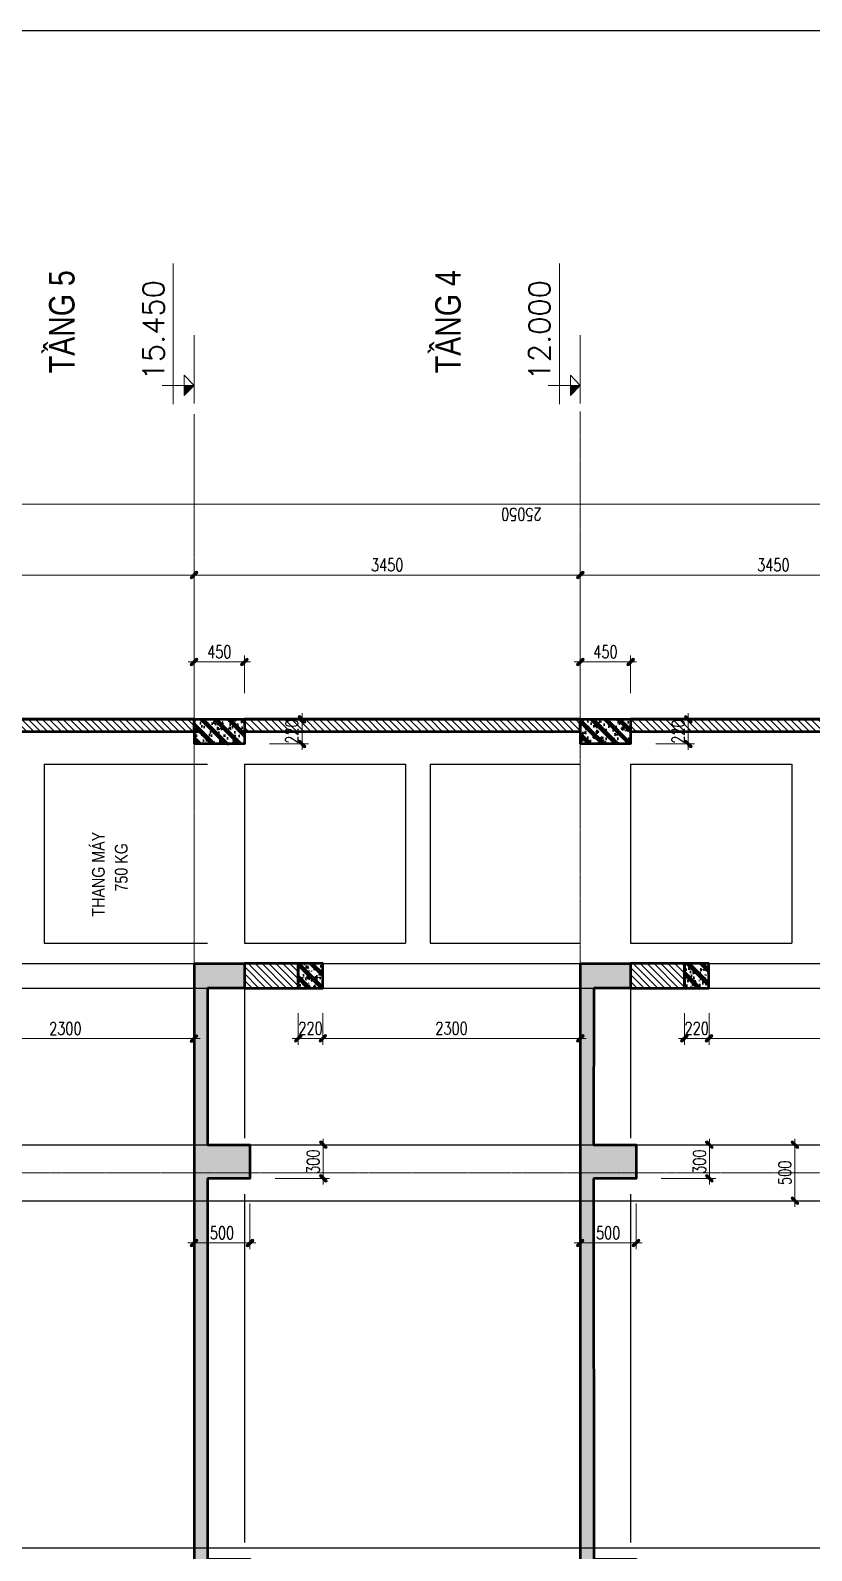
# Model space of a CAD drawing. Extents: x -165145 to 691808, y -202842 to 311040.
# Drawn here: x 56768 to 63747, y 44057 to 57630 of the extents above; entities that cross this region are included whole.
import ezdxf

# ---------------------------------------------------------------- set-up
doc = ezdxf.new("R2010")
doc.units = 0
doc.header["$LTSCALE"] = 10
doc.header["$MEASUREMENT"] = 0
for name, pattern in [('ACAD_ISO04W100', [30, 24, -3, 0, -3]), ('HIDDEN', [2.3807, 1.587, -0.7937]), ('TIM', [26.01, 10, -3, 0.01, -3, 10])]:
    doc.linetypes.add(name, pattern=pattern)
doc.layers.get('0').update_dxf_attribs({"linetype": 'CONTINUOUS'})
doc.layers.get('Defpoints').update_dxf_attribs({"color": 5, "linetype": 'CONTINUOUS'})
for name, color, linetype, lineweight in [('ARROWS', 1, 'CONTINUOUS', 0), ('DIM', 8, 'CONTINUOUS', 13), ('GE_KC_NETKHUAT', 9, 'HIDDEN', 20), ('netchia', 2, 'CONTINUOUS', 20), ('TEXT', 4, 'CONTINUOUS', 20), ('THAY', 147, 'CONTINUOUS', 25), ('TIM TRUC', 8, 'ACAD_ISO04W100', 5), ('TRUC', 251, 'TIM', 5), ('wall', 7, 'CONTINUOUS', 50)]:
    doc.layers.add(name, color=color, linetype=linetype, lineweight=lineweight)
doc.styles.add('ROMANS', font='romans', dxfattribs={"width": 0.75, "bigfont": 'vns'})
doc.styles.add('VNCC-Arial', font='arial.ttf', dxfattribs={"width": 0.8})
doc.dimstyles.new('fit0.75', dxfattribs={"dimscale": 0.5625, "dimtxt": 200, "dimasz": 75, "dimexe": 100, "dimexo": 400, "dimgap": 0.03, "dimtad": 0, "dimdec": 0, "dimdsep": 46, "dimtxsty": 'ROMANS', "dimblk": 'alex', "dimcen": 150, "dimclrd": 8, "dimclre": 8, "dimclrt": 7, "dimaunit": 1, "dimadec": 0, "dimazin": 0, "dimtfac": 0.072, "dimtdec": 0, "dimtix": 1, "dimtmove": 2, "dimatfit": 3, "dimldrblk": 'a-01', "dimfxl": 100, "dimtvp": 0.8, "dimtolj": 1, "dimarcsym": 0})
pattern_1 = [(50, (17468.87, 11417.71), (143.452, -12.5504), [15, -165]), (355, (17468.87, 11417.71), (-27.7503, 150.4384), [12, -132]), (100.4514, (17480.82, 11416.66), (115.702, 137.888), [12.748, -140.2284]), (46.1842, (17468.87, 11457.7), (213.448, -33.104), [22.5, -247.5]), (96.6356, (17486.66, 11454.95), (186.9325, 194.8236), [19.122, -210.343]), (351.184, (17468.87, 11457.7), (186.932, 194.824), [18, -198]), (21, (17488.87, 11447.71), (119.3814, -80.5238), [15, -165]), (326, (17488.87, 11447.71), (48.663, 145.03), [12, -132]), (71.4514, (17498.82, 11441), (168.0445, 64.506), [12.748, -140.2284]), (37.5, (17468.87, 11417.71), (2.43197, 66.57877), [0, -130.4, 0, -134, 0, -132.5]), (7.5, (17468.87, 11417.71), (52.6139, 78.8823), [0, -76.4, 0, -127.4, 0, -50.5]), (327.5, (17424.27, 11417.71), (106.7645, -4.51097), [0, -50, 0, -156, 0, -207]), (317.5, (17404.27, 11417.71), (116.6372, 20.021), [0, -65, 0, -103.6, 0, -147]), (45, (17468.87, 11417.71), (-60.1041, 60.1041), []), (45, (17468.87, 11442.21), (-60.1041, 60.1041), [])]

# ---------------------------------------------------------------- blocks, each defined once
blk = doc.blocks.new('alex')
at = {"layer": 'ARROWS'}
h = blk.add_hatch(color=1, dxfattribs=at)
edge = h.paths.add_edge_path()
edge.add_line((0.4, 0.74), (-0.74, -0.4))
edge.add_ellipse((-0.57, -0.57), major_axis=(0.17, 0.17), ratio=1, start_angle=90, end_angle=270)
edge.add_line((-0.4, -0.74), (0.74, 0.4))
edge.add_ellipse((0.57, 0.57), major_axis=(0.17, 0.17), ratio=1, start_angle=270, end_angle=450)
blk.add_lwpolyline([(0.4, 0.74), (-0.74, -0.4, 1), (-0.4, -0.74), (0.74, 0.4, 1)], format="xyb", close=True, dxfattribs=at)
at = {"layer": 'netchia', "color": 2}
for p, q in [((1.27, 0), (-1.27, 0)), ((0, -1.27), (0, 1.27))]:
    blk.add_line(p, q, dxfattribs=at)
blk = doc.blocks.new('*D2753')
at = {"layer": 'Defpoints', "color": 0, "ltscale": 3, "transparency": 16777216}
for p in [(72427, 52039), (72427, 51589), (72931, 51589)]:
    blk.add_point(p, dxfattribs=at)
at = {"layer": 'DIM', "color": 8, "lineweight": -2, "ltscale": 3, "transparency": 16777216}
for p, q in [((72652, 52039), (72988, 52039)), ((72931, 51997), (72931, 51632)), ((72652, 51589), (72988, 51589))]:
    blk.add_line(p, q, dxfattribs=at)
at = {"layer": 'DIM', "color": 8, "lineweight": -2, "ltscale": 3, "transparency": 16777216, "xscale": 42.1875, "yscale": 42.1875, "zscale": 42.1875}
for p, rotation in [((72931, 52039), 90.00043988019083), ((72931, 51589), 270.0004398801908)]:
    blk.add_blockref('alex', p, dxfattribs=dict(at, rotation=rotation))
at = {"layer": 'DIM', "color": 7, "ltscale": 3, "transparency": 16777216, "insert": (73021, 51814), "char_height": 112.5, "attachment_point": 5, "rotation": 270.0004, "style": 'ROMANS'}
blk.add_mtext('\\A1;450', dxfattribs=at)
blk = doc.blocks.new('a-01')
at = {"layer": 'ARROWS'}
blk.add_hatch(color=256, dxfattribs=at).paths.add_polyline_path([(-1.8, 0.49), (-1.8, -0.49), (0, 0)])
at = {"layer": 'netchia'}
blk.add_lwpolyline([(-1.8, 0.49), (-1.8, -0.49), (0, 0), (0, 0)], close=True, dxfattribs=at)
blk = doc.blocks.new('*D2756')
at = {"layer": 'Defpoints', "color": 0, "ltscale": 3, "transparency": 16777216}
for p in [(68267, 52040), (67743, 51540), (68319, 51540)]:
    blk.add_point(p, dxfattribs=at)
at = {"layer": 'DIM', "color": 8, "lineweight": -2, "ltscale": 3, "transparency": 16777216}
for p, q in [((68042, 52040), (67686, 52040)), ((67743, 51998), (67743, 51582)), ((68094, 51540), (67686, 51540))]:
    blk.add_line(p, q, dxfattribs=at)
at = {"layer": 'DIM', "color": 8, "lineweight": -2, "ltscale": 3, "transparency": 16777216, "xscale": 42.1875, "yscale": 42.1875, "zscale": 42.1875}
for p, rotation in [((67743, 52040), 90.00043988019083), ((67743, 51540), 270.0004398801908)]:
    blk.add_blockref('alex', p, dxfattribs=dict(at, rotation=rotation))
at = {"layer": 'DIM', "color": 7, "ltscale": 3, "transparency": 16777216, "insert": (67833, 51790), "char_height": 112.5, "attachment_point": 5, "rotation": 270.0004, "style": 'ROMANS'}
blk.add_mtext('\\A1;500', dxfattribs=at)
blk = doc.blocks.new('*D2757')
at = {"layer": 'Defpoints', "color": 0, "ltscale": 3, "transparency": 16777216}
for p in [(72427, 55489), (72427, 55039), (72931, 55039)]:
    blk.add_point(p, dxfattribs=at)
at = {"layer": 'DIM', "color": 8, "lineweight": -2, "ltscale": 3, "transparency": 16777216}
for p, q in [((72652, 55489), (72988, 55489)), ((72931, 55447), (72931, 55082)), ((72652, 55039), (72988, 55039))]:
    blk.add_line(p, q, dxfattribs=at)
at = {"layer": 'DIM', "color": 8, "lineweight": -2, "ltscale": 3, "transparency": 16777216, "xscale": 42.1875, "yscale": 42.1875, "zscale": 42.1875}
for p, rotation in [((72931, 55489), 90.00043988019083), ((72931, 55039), 270.0004398801908)]:
    blk.add_blockref('alex', p, dxfattribs=dict(at, rotation=rotation))
at = {"layer": 'DIM', "color": 7, "ltscale": 3, "transparency": 16777216, "insert": (73021, 55264), "char_height": 112.5, "attachment_point": 5, "rotation": 270.0004, "style": 'ROMANS'}
blk.add_mtext('\\A1;450', dxfattribs=at)
blk = doc.blocks.new('*D2760')
at = {"layer": 'Defpoints', "color": 0, "ltscale": 3, "transparency": 16777216}
for p in [(68267, 55490), (67743, 54990), (68319, 54990)]:
    blk.add_point(p, dxfattribs=at)
at = {"layer": 'DIM', "color": 8, "lineweight": -2, "ltscale": 3, "transparency": 16777216}
for p, q in [((68042, 55490), (67686, 55490)), ((67743, 55448), (67743, 55032)), ((68094, 54990), (67686, 54990))]:
    blk.add_line(p, q, dxfattribs=at)
at = {"layer": 'DIM', "color": 8, "lineweight": -2, "ltscale": 3, "transparency": 16777216, "xscale": 42.1875, "yscale": 42.1875, "zscale": 42.1875}
for p, rotation in [((67743, 55490), 90.00043988019083), ((67743, 54990), 270.0004398801908)]:
    blk.add_blockref('alex', p, dxfattribs=dict(at, rotation=rotation))
at = {"layer": 'DIM', "color": 7, "ltscale": 3, "transparency": 16777216, "insert": (67833, 55240), "char_height": 112.5, "attachment_point": 5, "rotation": 270.0004, "style": 'ROMANS'}
blk.add_mtext('\\A1;500', dxfattribs=at)
blk = doc.blocks.new('*D2775')
at = {"layer": 'Defpoints', "color": 0, "ltscale": 3, "transparency": 16777216}
for p in [(70019, 50889), (69569, 48589), (70019, 48589)]:
    blk.add_point(p, dxfattribs=at)
at = {"layer": 'DIM', "color": 8, "lineweight": -2, "ltscale": 3, "transparency": 16777216}
for p, q in [((69794, 50889), (69512, 50889)), ((69569, 50847), (69569, 48632)), ((69794, 48589), (69512, 48589))]:
    blk.add_line(p, q, dxfattribs=at)
at = {"layer": 'DIM', "color": 8, "lineweight": -2, "ltscale": 3, "transparency": 16777216, "xscale": 42.1875, "yscale": 42.1875, "zscale": 42.1875}
for p, rotation in [((69569, 50889), 90.00043988019083), ((69569, 48589), 270.0004398801908)]:
    blk.add_blockref('alex', p, dxfattribs=dict(at, rotation=rotation))
at = {"layer": 'DIM', "color": 7, "ltscale": 3, "transparency": 16777216, "insert": (69659, 49739), "char_height": 112.5, "attachment_point": 5, "rotation": 270.0004, "style": 'ROMANS'}
blk.add_mtext('\\A1;2300', dxfattribs=at)
blk = doc.blocks.new('*D2776')
at = {"layer": 'Defpoints', "color": 0, "ltscale": 3, "transparency": 16777216}
for p in [(70019, 51109), (69569, 50889), (70019, 50889)]:
    blk.add_point(p, dxfattribs=at)
at = {"layer": 'DIM', "color": 8, "lineweight": -2, "ltscale": 3, "transparency": 16777216}
for p, q in [((69794, 51109), (69512, 51109)), ((69569, 51067), (69569, 50932)), ((69794, 50889), (69512, 50889))]:
    blk.add_line(p, q, dxfattribs=at)
at = {"layer": 'DIM', "color": 8, "lineweight": -2, "ltscale": 3, "transparency": 16777216, "xscale": 42.1875, "yscale": 42.1875, "zscale": 42.1875}
for p, rotation in [((69569, 51109), 90.00043988019083), ((69569, 50889), 270.0004398801908)]:
    blk.add_blockref('alex', p, dxfattribs=dict(at, rotation=rotation))
at = {"layer": 'DIM', "color": 7, "ltscale": 3, "transparency": 16777216, "insert": (69659, 50999), "char_height": 112.5, "attachment_point": 5, "rotation": 270.0004, "style": 'ROMANS'}
blk.add_mtext('\\A1;220', dxfattribs=at)
blk = doc.blocks.new('*D2777')
at = {"layer": 'Defpoints', "color": 0, "ltscale": 3, "transparency": 16777216}
for p in [(70019, 54339), (69569, 52039), (70019, 52039)]:
    blk.add_point(p, dxfattribs=at)
at = {"layer": 'DIM', "color": 8, "lineweight": -2, "ltscale": 3, "transparency": 16777216}
for p, q in [((69794, 54339), (69512, 54339)), ((69569, 54297), (69569, 52082)), ((69794, 52039), (69512, 52039))]:
    blk.add_line(p, q, dxfattribs=at)
at = {"layer": 'DIM', "color": 8, "lineweight": -2, "ltscale": 3, "transparency": 16777216, "xscale": 42.1875, "yscale": 42.1875, "zscale": 42.1875}
for p, rotation in [((69569, 54339), 90.00043988019083), ((69569, 52039), 270.0004398801908)]:
    blk.add_blockref('alex', p, dxfattribs=dict(at, rotation=rotation))
at = {"layer": 'DIM', "color": 7, "ltscale": 3, "transparency": 16777216, "insert": (69659, 53189), "char_height": 112.5, "attachment_point": 5, "rotation": 270.0004, "style": 'ROMANS'}
blk.add_mtext('\\A1;2300', dxfattribs=at)
blk = doc.blocks.new('*D2778')
at = {"layer": 'Defpoints', "color": 0, "ltscale": 3, "transparency": 16777216}
for p in [(70019, 54559), (69569, 54339), (70019, 54339)]:
    blk.add_point(p, dxfattribs=at)
at = {"layer": 'DIM', "color": 8, "lineweight": -2, "ltscale": 3, "transparency": 16777216}
for p, q in [((69794, 54559), (69512, 54559)), ((69569, 54517), (69569, 54382)), ((69794, 54339), (69512, 54339))]:
    blk.add_line(p, q, dxfattribs=at)
at = {"layer": 'DIM', "color": 8, "lineweight": -2, "ltscale": 3, "transparency": 16777216, "xscale": 42.1875, "yscale": 42.1875, "zscale": 42.1875}
for p, rotation in [((69569, 54559), 90.00043988019083), ((69569, 54339), 270.0004398801908)]:
    blk.add_blockref('alex', p, dxfattribs=dict(at, rotation=rotation))
at = {"layer": 'DIM', "color": 7, "ltscale": 3, "transparency": 16777216, "insert": (69659, 54449), "char_height": 112.5, "attachment_point": 5, "rotation": 270.0004, "style": 'ROMANS'}
blk.add_mtext('\\A1;220', dxfattribs=at)
blk = doc.blocks.new('*D2779')
at = {"layer": 'Defpoints', "color": 0, "ltscale": 3, "transparency": 16777216}
for p in [(70019, 57789), (69568, 55489), (70019, 55489)]:
    blk.add_point(p, dxfattribs=at)
at = {"layer": 'DIM', "color": 8, "lineweight": -2, "ltscale": 3, "transparency": 16777216}
for p, q in [((69794, 57789), (69512, 57789)), ((69568, 57747), (69568, 55532)), ((69794, 55489), (69512, 55489))]:
    blk.add_line(p, q, dxfattribs=at)
at = {"layer": 'DIM', "color": 8, "lineweight": -2, "ltscale": 3, "transparency": 16777216, "xscale": 42.1875, "yscale": 42.1875, "zscale": 42.1875}
for p, rotation in [((69568, 57789), 90.00043988019083), ((69568, 55489), 270.0004398801908)]:
    blk.add_blockref('alex', p, dxfattribs=dict(at, rotation=rotation))
at = {"layer": 'DIM', "color": 7, "ltscale": 3, "transparency": 16777216, "insert": (69658, 56639), "char_height": 112.5, "attachment_point": 5, "rotation": 270.0004, "style": 'ROMANS'}
blk.add_mtext('\\A1;2300', dxfattribs=at)
blk = doc.blocks.new('*D2792')
at = {"layer": 'Defpoints', "color": 0, "ltscale": 3, "transparency": 16777216}
for p in [(72427, 52039), (73707, 52039), (72427, 48589)]:
    blk.add_point(p, dxfattribs=at)
at = {"layer": 'DIM', "color": 8, "lineweight": -2, "ltscale": 3, "transparency": 16777216}
for p, q in [((72652, 52039), (73763, 52039)), ((73707, 48632), (73707, 51997)), ((72652, 48589), (73763, 48589))]:
    blk.add_line(p, q, dxfattribs=at)
at = {"layer": 'DIM', "color": 8, "lineweight": -2, "ltscale": 3, "transparency": 16777216, "xscale": 42.1875, "yscale": 42.1875, "zscale": 42.1875}
for p, rotation in [((73707, 52039), 90.00043988019083), ((73707, 48589), 270.0004398801908)]:
    blk.add_blockref('alex', p, dxfattribs=dict(at, rotation=rotation))
at = {"layer": 'DIM', "color": 7, "ltscale": 3, "transparency": 16777216, "insert": (73797, 50314), "char_height": 112.5, "attachment_point": 5, "rotation": 270.0004, "style": 'ROMANS'}
blk.add_mtext('\\A1;3450', dxfattribs=at)
blk = doc.blocks.new('*D2793')
at = {"layer": 'Defpoints', "color": 0, "ltscale": 3, "transparency": 16777216}
for p in [(72427, 55489), (73706, 55489), (72427, 52039)]:
    blk.add_point(p, dxfattribs=at)
at = {"layer": 'DIM', "color": 8, "lineweight": -2, "ltscale": 3, "transparency": 16777216}
for p, q in [((72652, 55489), (73763, 55489)), ((73707, 52082), (73706, 55447)), ((72652, 52039), (73763, 52039))]:
    blk.add_line(p, q, dxfattribs=at)
at = {"layer": 'DIM', "color": 8, "lineweight": -2, "ltscale": 3, "transparency": 16777216, "xscale": 42.1875, "yscale": 42.1875, "zscale": 42.1875}
for p, rotation in [((73706, 55489), 90.00043988019083), ((73707, 52039), 270.0004398801908)]:
    blk.add_blockref('alex', p, dxfattribs=dict(at, rotation=rotation))
at = {"layer": 'DIM', "color": 7, "ltscale": 3, "transparency": 16777216, "insert": (73797, 53764), "char_height": 112.5, "attachment_point": 5, "rotation": 270.0004, "style": 'ROMANS'}
blk.add_mtext('\\A1;3450', dxfattribs=at)
blk = doc.blocks.new('*D2794')
at = {"layer": 'Defpoints', "color": 0, "ltscale": 3, "transparency": 16777216}
for p in [(72427, 58939), (73706, 58939), (72427, 55489)]:
    blk.add_point(p, dxfattribs=at)
at = {"layer": 'DIM', "color": 8, "lineweight": -2, "ltscale": 3, "transparency": 16777216}
for p, q in [((72652, 58939), (73763, 58939)), ((73706, 55532), (73706, 58897)), ((72652, 55489), (73763, 55489))]:
    blk.add_line(p, q, dxfattribs=at)
at = {"layer": 'DIM', "color": 8, "lineweight": -2, "ltscale": 3, "transparency": 16777216, "xscale": 42.1875, "yscale": 42.1875, "zscale": 42.1875}
for p, rotation in [((73706, 58939), 90.00043988019083), ((73706, 55489), 270.0004398801908)]:
    blk.add_blockref('alex', p, dxfattribs=dict(at, rotation=rotation))
at = {"layer": 'DIM', "color": 7, "ltscale": 3, "transparency": 16777216, "insert": (73796, 57214), "char_height": 112.5, "attachment_point": 5, "rotation": 270.0004, "style": 'ROMANS'}
blk.add_mtext('\\A1;3450', dxfattribs=at)
blk = doc.blocks.new('cot0.000')
at = {"linetype": 'ByBlock', "ltscale": 0.5}
blk.add_hatch(color=7, dxfattribs=at).paths.add_polyline_path([(0, 65), (-67, 65), (0, 0)])
at = {"color": 7, "linetype": 'ByBlock', "ltscale": 0.5}
for p, q in [((0, 212), (0, 0)), ((-124, 138), (807, 138)), ((-121, 0), (332, 0)), ((0, 0), (-67, 65)), ((-67, 65), (67, 65)), ((0, 0), (67, 65))]:
    blk.add_line(p, q, dxfattribs=at)
at = {"color": 7, "linetype": 'ByBlock', "ltscale": 0.5, "style": 'ROMANS'}
blk.add_attdef('%%P0.000', (33, 199), '', height=141, dxfattribs=at)
blk = doc.blocks.new('*D2804')
at = {"layer": 'Defpoints', "color": 0, "transparency": 16777216}
for p in [(72419, 65089), (72549, 40040), (74339, 40040)]:
    blk.add_point(p, dxfattribs=at)
at = {"layer": 'DIM', "color": 8, "lineweight": -2, "transparency": 16777216}
for p, q in [((72644, 65089), (74396, 65089)), ((74339, 65047), (74339, 40082)), ((72774, 40040), (74396, 40040))]:
    blk.add_line(p, q, dxfattribs=at)
at = {"layer": 'DIM', "color": 8, "lineweight": -2, "transparency": 16777216, "xscale": 42.1875, "yscale": 42.1875, "zscale": 42.1875}
for p, rotation in [((74339, 65089), 90), ((74339, 40040), 270)]:
    blk.add_blockref('alex', p, dxfattribs=dict(at, rotation=rotation))
at = {"layer": 'DIM', "color": 7, "transparency": 16777216, "insert": (74249, 52565), "char_height": 112.5, "attachment_point": 5, "rotation": 90, "style": 'ROMANS'}
blk.add_mtext('\\A1;25050', dxfattribs=at)
blk = doc.blocks.new('*D2824')
at = {"layer": 'Defpoints', "color": 0, "transparency": 16777216}
for p in [(68319, 51540), (68619, 51540), (68319, 50885)]:
    blk.add_point(p, dxfattribs=at)
at = {"layer": 'DIM', "color": 8, "lineweight": -2, "transparency": 16777216}
for p, q in [((68319, 51315), (68319, 50829)), ((68619, 51315), (68619, 50829)), ((68577, 50885), (68361, 50885))]:
    blk.add_line(p, q, dxfattribs=at)
at = {"layer": 'DIM', "color": 8, "lineweight": -2, "transparency": 16777216, "xscale": 42.1875, "yscale": 42.1875, "zscale": 42.1875, "rotation": 180}
blk.add_blockref('alex', (68319, 50885), dxfattribs=at)
at = {"layer": 'DIM', "color": 8, "lineweight": -2, "transparency": 16777216, "xscale": 42.1875, "yscale": 42.1875, "zscale": 42.1875}
blk.add_blockref('alex', (68619, 50885), dxfattribs=at)
at = {"layer": 'DIM', "color": 7, "transparency": 16777216, "insert": (68469, 50975), "char_height": 112.5, "attachment_point": 5, "style": 'ROMANS'}
blk.add_mtext('\\A1;300', dxfattribs=at)
blk = doc.blocks.new('*D2825')
at = {"layer": 'Defpoints', "color": 0, "transparency": 16777216}
for p in [(68319, 54990), (68619, 54990), (68319, 54335)]:
    blk.add_point(p, dxfattribs=at)
at = {"layer": 'DIM', "color": 8, "lineweight": -2, "transparency": 16777216}
for p, q in [((68319, 54765), (68319, 54279)), ((68619, 54765), (68619, 54279)), ((68577, 54335), (68361, 54335))]:
    blk.add_line(p, q, dxfattribs=at)
at = {"layer": 'DIM', "color": 8, "lineweight": -2, "transparency": 16777216, "xscale": 42.1875, "yscale": 42.1875, "zscale": 42.1875, "rotation": 180}
blk.add_blockref('alex', (68319, 54335), dxfattribs=at)
at = {"layer": 'DIM', "color": 8, "lineweight": -2, "transparency": 16777216, "xscale": 42.1875, "yscale": 42.1875, "zscale": 42.1875}
blk.add_blockref('alex', (68619, 54335), dxfattribs=at)
at = {"layer": 'DIM', "color": 7, "transparency": 16777216, "insert": (68469, 54425), "char_height": 112.5, "attachment_point": 5, "style": 'ROMANS'}
blk.add_mtext('\\A1;300', dxfattribs=at)
blk = doc.blocks.new('*D2827')
at = {"layer": 'Defpoints', "color": 0, "transparency": 16777216}
for p in [(72199, 51589), (72419, 51589), (72199, 51075)]:
    blk.add_point(p, dxfattribs=at)
at = {"layer": 'DIM', "color": 8, "lineweight": -2, "transparency": 16777216}
for p, q in [((72199, 51364), (72199, 51018)), ((72419, 51364), (72419, 51018)), ((72377, 51075), (72241, 51075))]:
    blk.add_line(p, q, dxfattribs=at)
at = {"layer": 'DIM', "color": 8, "lineweight": -2, "transparency": 16777216, "xscale": 42.1875, "yscale": 42.1875, "zscale": 42.1875, "rotation": 180}
blk.add_blockref('alex', (72199, 51075), dxfattribs=at)
at = {"layer": 'DIM', "color": 8, "lineweight": -2, "transparency": 16777216, "xscale": 42.1875, "yscale": 42.1875, "zscale": 42.1875}
blk.add_blockref('alex', (72419, 51075), dxfattribs=at)
at = {"layer": 'DIM', "color": 7, "transparency": 16777216, "insert": (72309, 51165), "char_height": 112.5, "attachment_point": 5, "style": 'ROMANS'}
blk.add_mtext('\\A1;220', dxfattribs=at)
blk = doc.blocks.new('*D2828')
at = {"layer": 'Defpoints', "color": 0, "transparency": 16777216}
for p in [(72199, 55039), (72419, 55039), (72199, 54525)]:
    blk.add_point(p, dxfattribs=at)
at = {"layer": 'DIM', "color": 8, "lineweight": -2, "transparency": 16777216}
for p, q in [((72199, 54814), (72199, 54468)), ((72419, 54814), (72419, 54468)), ((72377, 54525), (72241, 54525))]:
    blk.add_line(p, q, dxfattribs=at)
at = {"layer": 'DIM', "color": 8, "lineweight": -2, "transparency": 16777216, "xscale": 42.1875, "yscale": 42.1875, "zscale": 42.1875, "rotation": 180}
blk.add_blockref('alex', (72199, 54525), dxfattribs=at)
at = {"layer": 'DIM', "color": 8, "lineweight": -2, "transparency": 16777216, "xscale": 42.1875, "yscale": 42.1875, "zscale": 42.1875}
blk.add_blockref('alex', (72419, 54525), dxfattribs=at)
at = {"layer": 'DIM', "color": 7, "transparency": 16777216, "insert": (72309, 54615), "char_height": 112.5, "attachment_point": 5, "style": 'ROMANS'}
blk.add_mtext('\\A1;220', dxfattribs=at)
blk = doc.blocks.new('*D2842')
at = {"layer": 'Defpoints', "color": 0, "transparency": 16777216}
for p in [(68119, 50216), (68619, 50216), (68619, 50122)]:
    blk.add_point(p, dxfattribs=at)
at = {"layer": 'DIM', "color": 8, "lineweight": -2, "transparency": 16777216}
for p, q in [((68161, 50122), (68577, 50122)), ((68119, 49991), (68119, 50066)), ((68619, 49991), (68619, 50066))]:
    blk.add_line(p, q, dxfattribs=at)
at = {"layer": 'DIM', "color": 8, "lineweight": -2, "transparency": 16777216, "xscale": 42.1875, "yscale": 42.1875, "zscale": 42.1875, "rotation": 180}
blk.add_blockref('alex', (68119, 50122), dxfattribs=at)
at = {"layer": 'DIM', "color": 8, "lineweight": -2, "transparency": 16777216, "xscale": 42.1875, "yscale": 42.1875, "zscale": 42.1875}
blk.add_blockref('alex', (68619, 50122), dxfattribs=at)
at = {"layer": 'DIM', "color": 7, "transparency": 16777216, "insert": (68369, 50212), "char_height": 112.5, "attachment_point": 5, "style": 'ROMANS'}
blk.add_mtext('\\A1;500', dxfattribs=at)
blk = doc.blocks.new('A$C1e1774cd')
at = {"layer": 'DIM'}
h = blk.add_hatch(dxfattribs=at)
h.set_pattern_fill('ANSI31', color=256, scale=350, style=0)
h.set_pattern_definition([(45, (-1188885, 147841.17), (-30.9359217, 30.9359217), [])])
h.paths.add_polyline_path([(17500, 5849.8), (17390, 5849.8), (17390, 2799.8), (17500, 2799.8)])
h.paths.add_polyline_path([(17499.9, 9299.8), (17389.9, 9299.8), (17390, 6299.8), (17500, 6299.8)])
h.paths.add_polyline_path([(17499.9, 12749.8), (17389.9, 12749.8), (17389.9, 9749.8), (17499.9, 9749.8)])
h.paths.add_polyline_path([(17499.9, 16199.8), (17389.9, 16199.8), (17389.9, 13199.8), (17499.9, 13199.8)])
h.paths.add_polyline_path([(17499.8, 19649.8), (17389.8, 19649.8), (17389.9, 16649.8), (17499.9, 16649.8)])
h.paths.add_polyline_path([(17389.8, 22999.8), (17389.8, 20099.8), (17499.8, 20099.8), (17499.8, 22999.8)])
h.paths.add_polyline_path([(17499.8, 25799.8), (17389.8, 25799.8), (17389.8, 23449.8), (17499.8, 23449.8)])
at = {"layer": 'DIM', "ltscale": 3}
h = blk.add_hatch(dxfattribs=at)
h.set_pattern_fill('ANSI31', color=256, scale=350, style=0)
h.set_pattern_definition([(45, (-788088.19, 264985.79), (-30.9359217, 30.9359217), [])])
h.paths.add_polyline_path([(15099.9, 16199.8), (15319.9, 16199.8), (15319.9, 15719.8), (15099.9, 15719.8)])
h = blk.add_hatch(dxfattribs=at)
h.set_pattern_fill('AR-SAND', color=256, scale=50, style=0)
h.set_pattern_definition([(37.5, (-788088.19, 264985.79), (-3.149668, 96.3411885), [0, -76, 0, -85, 0, -81.25]), (7.5, (-788088.19, 264985.79), (88.488835, 141.107303), [0, -41, 0, -68.5, 0, -26.25]), (327.5, (-788149.69, 264985.79), (155.707093, 0.282953), [0, -25, 0, -90, 0, -117.5]), (317.5, (-788149.69, 264985.79), (150.30633, 43.883778), [0, -12.5, 0, -59, 0, -67.5])])
h.paths.add_polyline_path([(15099.9, 15719.8), (15319.9, 15719.8), (15319.9, 15499.8), (15099.9, 15499.8)])
h = blk.add_hatch(dxfattribs=at)
h.set_pattern_fill('ANSI31', color=256, scale=350, style=0)
h.set_pattern_definition([(45, (-788088.19, 261545.79), (-30.9359217, 30.9359217), [])])
h.paths.add_polyline_path([(15099.9, 12759.8), (15319.9, 12759.8), (15319.9, 12279.8), (15099.9, 12279.8)])
h = blk.add_hatch(dxfattribs=at)
h.set_pattern_fill('AR-SAND', color=256, scale=50, style=0)
h.set_pattern_definition([(37.5, (-788088.19, 261535.79), (-3.149668, 96.3411885), [0, -76, 0, -85, 0, -81.25]), (7.5, (-788088.19, 261535.79), (88.488835, 141.107303), [0, -41, 0, -68.5, 0, -26.25]), (327.5, (-788149.69, 261535.79), (155.707093, 0.282953), [0, -25, 0, -90, 0, -117.5]), (317.5, (-788149.69, 261535.79), (150.30633, 43.883778), [0, -12.5, 0, -59, 0, -67.5])])
h.paths.add_polyline_path([(15099.9, 12269.8), (15319.9, 12269.8), (15319.9, 12049.8), (15099.9, 12049.8)])
at = {"layer": 'wall', "true_color": 0x79c3b8}
h = blk.add_hatch(dxfattribs=at)
h.set_pattern_fill('BT-01', color=123, scale=20, pattern_type=2)
h.set_pattern_definition([(50, (17468.74, 7967.71), (143.452, -12.5504), [15, -165]), (355, (17468.74, 7967.71), (-27.7503, 150.4384), [12, -132]), (100.4514, (17480.7, 7966.66), (115.7019, 137.8879), [12.748, -140.2284]), (46.1842, (17468.74, 8007.7), (213.4482, -33.1038), [22.5, -247.5]), (96.6356, (17486.53, 8004.95), (186.9325, 194.8236), [19.122, -210.3426]), (351.1842, (17468.74, 8007.7), (186.9324, 194.8237), [18, -198]), (21, (17488.74, 7997.71), (119.3814, -80.5238), [15, -165]), (326, (17488.74, 7997.71), (48.6631, 145.03), [12, -132]), (71.4514, (17498.7, 7991), (168.0445, 64.5061), [12.748, -140.2284]), (37.5, (17468.745, 7967.71), (2.43197, 66.57877), [0, -130.4, 0, -134, 0, -132.5]), (7.5, (17468.745, 7967.71), (52.6139, 78.88234), [0, -76.4, 0, -127.4, 0, -50.5]), (327.5, (17424.145, 7967.71), (106.76449, -4.51097), [0, -50, 0, -156, 0, -207]), (317.5, (17404.145, 7967.71), (116.63723, 20.021), [0, -65, 0, -103.6, 0, -147]), (45, (17468.745, 7967.71), (-60.10408, 60.10408), []), (45, (17468.745, 7992.21), (-60.10408, 60.10408), [])])
h.paths.add_polyline_path([(699.8, 16649.7), (15319.7, 16649.8), (15319.7, 16199.8), (15099.7, 16199.8), (15099.7, 16529.8), (13699.7, 16530.4), (13699.7, 16150.4), (13399.7, 16150.4), (13399.7, 16530.4), (10000.1, 16529.7), (10000.1, 16149.8), (9700.1, 16149.8), (9700.1, 16529.8), (6400.5, 16529.7), (6400.5, 16150.1), (6100.5, 16150.1), (6100.5, 16529.7), (2949.7, 16529.7), (2949.7, 16149.7), (2649.7, 16149.7), (2649.7, 16529.7), (849.8, 16529.7), (849.8, 16199.7), (699.8, 16199.7)])
h = blk.add_hatch(dxfattribs=at)
h.set_pattern_fill('BT-01', color=123, scale=20, pattern_type=2)
h.set_pattern_definition(pattern_1)
h.paths.add_polyline_path([(17499.9, 16649.8), (17389.9, 16649.8), (17279.9, 16649.8), (17279.9, 16199.8), (17499.9, 16199.8)])
h = blk.add_hatch(dxfattribs=at)
h.set_pattern_fill('BT-01', color=123, scale=20, pattern_type=2)
h.set_pattern_definition(pattern_1)
h.paths.add_polyline_path([(15319.9, 15719.8), (15099.9, 15719.8), (15099.9, 15499.8), (15319.9, 15499.8)])
h = blk.add_hatch(dxfattribs=at)
h.set_pattern_fill('BT-01', color=123, scale=20, pattern_type=2)
h.set_pattern_definition([(50, (17468.74, 4517.71), (143.452, -12.5504), [15, -165]), (355, (17468.74, 4517.71), (-27.7503, 150.4384), [12, -132]), (100.4514, (17480.7, 4516.66), (115.7019, 137.8879), [12.748, -140.2284]), (46.1842, (17468.74, 4557.7), (213.4482, -33.1038), [22.5, -247.5]), (96.6356, (17486.53, 4554.95), (186.9325, 194.8236), [19.122, -210.3426]), (351.1842, (17468.74, 4557.7), (186.9324, 194.8237), [18, -198]), (21, (17488.74, 4547.71), (119.3814, -80.5238), [15, -165]), (326, (17488.74, 4547.71), (48.6631, 145.03), [12, -132]), (71.4514, (17498.7, 4541), (168.0445, 64.5061), [12.748, -140.2284]), (37.5, (17468.745, 4517.71), (2.43197, 66.57877), [0, -130.4, 0, -134, 0, -132.5]), (7.5, (17468.745, 4517.71), (52.6139, 78.88234), [0, -76.4, 0, -127.4, 0, -50.5]), (327.5, (17424.145, 4517.71), (106.76449, -4.51097), [0, -50, 0, -156, 0, -207]), (317.5, (17404.145, 4517.71), (116.63723, 20.021), [0, -65, 0, -103.6, 0, -147]), (45, (17468.745, 4517.71), (-60.10408, 60.10408), []), (45, (17468.745, 4542.21), (-60.10408, 60.10408), [])])
h.paths.add_polyline_path([(699.8, 13199.7), (15319.7, 13199.8), (15319.7, 12749.8), (15099.7, 12749.8), (15099.7, 13079.8), (13699.7, 13080.4), (13699.7, 12700.4), (13399.7, 12700.4), (13399.7, 13080.4), (10000.1, 13079.7), (10000.1, 12699.8), (9700.1, 12699.8), (9700.1, 13079.8), (6400.5, 13079.7), (6400.5, 12700.1), (6100.5, 12700.1), (6100.5, 13079.7), (2949.7, 13079.7), (2949.7, 12699.7), (2649.7, 12699.7), (2649.7, 13079.7), (849.8, 13079.7), (849.8, 12749.7), (699.8, 12749.7)])
h = blk.add_hatch(dxfattribs=at)
h.set_pattern_fill('BT-01', color=123, scale=20, pattern_type=2)
h.set_pattern_definition(pattern_1)
h.paths.add_polyline_path([(17499.9, 13199.8), (17389.9, 13199.8), (17279.9, 13199.8), (17279.9, 12749.8), (17499.9, 12749.8)])
h = blk.add_hatch(dxfattribs=at)
h.set_pattern_fill('BT-01', color=123, scale=20, pattern_type=2)
h.set_pattern_definition(pattern_1)
h.paths.add_polyline_path([(15319.9, 12269.8), (15099.9, 12269.8), (15099.9, 12049.8), (15319.9, 12049.8)])
at = {"layer": 'THAY', "ltscale": 0.05}
for p, q in [((13199.8, 26250.2), (13199.9, 9749.8)), ((13699.8, 26250.2), (13699.9, 9749.8)), ((15099.8, 26129.8), (15099.9, 13149.8)), ((15319.8, 26129.8), (15319.9, 13149.8)), ((10100.2, 23450.2), (10100.3, 0.2)), ((15099.8, 23449.8), (15099.9, 9749.8)), ((15319.8, 23449.8), (15319.9, 9749.8)), ((17499.8, 23449.8), (17499.9, 9749.8)), ((15499.9, 17989.8), (15499.9, 16529.8)), ((17099.9, 17989.8), (15499.9, 17989.8)), ((17099.9, 17989.8), (17099.9, 16529.8)), ((13259.9, 16200.4), (10150.2, 16199.8)), ((15319.9, 16199.8), (13759.9, 16200.4)), ((15499.9, 16199.8), (15499.9, 14759.8)), ((17099.9, 16199.8), (15499.9, 16199.8)), ((17099.9, 16199.8), (17099.9, 14759.8)), ((17499.9, 16199.8), (17279.9, 16199.8)), ((17099.9, 14759.8), (15499.9, 14759.8)), ((15499.9, 14539.8), (15499.9, 13199.8)), ((17099.9, 14539.8), (15499.9, 14539.8)), ((17099.9, 14539.8), (17099.9, 13199.8)), ((13259.9, 12750.4), (10150.2, 12749.8)), ((15319.9, 12749.8), (13759.9, 12750.4)), ((15499.9, 12749.8), (15499.9, 11309.8)), ((17099.9, 12749.8), (15499.9, 12749.8)), ((17099.9, 12749.8), (17099.9, 11309.8)), ((17499.9, 12749.8), (17279.9, 12749.8)), ((17099.9, 11309.8), (15499.9, 11309.8))]:
    blk.add_line(p, q, dxfattribs=at)
at = {"layer": 'TIM TRUC', "ltscale": 0.05}
for p, q in [((20223.2, 16650.3), (-2584.1, 16650)), ((20223.3, 16649.8), (-2584, 16649.7)), ((20246.7, 13200.3), (-2584, 13200)), ((20246.7, 13199.8), (-2584, 13199.7))]:
    blk.add_line(p, q, dxfattribs=at)
at = {"layer": 'TRUC', "ltscale": 0.05}
for p, q in [((13449.6, 26925.1), (13450.1, -2458.8)), ((15099.6, 26250.2), (15100.1, -2458.8)), ((17499.6, 26250.3), (17500.1, -2458.7))]:
    blk.add_line(p, q, dxfattribs=at)
at = {"layer": 'wall', "ltscale": 0.05}
for p, q in [((15319.9, 16649.8), (699.9, 16649.7)), ((17499.9, 16649.8), (17279.9, 16649.8)), ((15099.9, 16529.8), (13699.8, 16530.4)), ((15319.9, 13199.8), (700, 13199.7)), ((17499.9, 13199.8), (17279.9, 13199.8)), ((15099.9, 13079.8), (13699.9, 13080.4))]:
    blk.add_line(p, q, dxfattribs=at)
for points in [[(17499.8, 23449.8), (17500, 2349.8), (17280, 2349.8), (17280, 2799.8)], [(15319.9, 16649.8), (15319.9, 16199.8), (15099.9, 16199.8), (15099.9, 16529.8)], [(17499.9, 16529.8), (17499.9, 16199.8), (17279.9, 16199.8), (17279.9, 16649.8)], [(13399.8, 16530.4), (10000.1, 16529.7), (10000.1, 16149.8), (9700.1, 16149.8), (9700.1, 16529.8), (6400.5, 16529.7)], [(13699.8, 16530.4), (13699.8, 16150.4), (13399.8, 16150.4), (13399.8, 16530.4)], [(15319.9, 13199.8), (15319.9, 12749.8), (15099.9, 12749.8), (15099.9, 13079.8)], [(17499.9, 13079.8), (17499.9, 12749.8), (17279.9, 12749.8), (17279.9, 13199.8)], [(13399.9, 13080.4), (10000.1, 13079.7), (10000.1, 12699.8), (9700.1, 12699.8), (9700.1, 13079.8), (6400.6, 13079.7)], [(13699.9, 13080.4), (13699.9, 12700.4), (13399.9, 12700.4), (13399.9, 13080.4)]]:
    blk.add_lwpolyline(points, dxfattribs=at)
for points in [[(17499.8, 19649.8), (17389.8, 19649.8), (17389.9, 16649.8), (17499.9, 16649.8)], [(15319.9, 16199.8), (15099.9, 16199.8), (15099.9, 15719.8), (15319.9, 15719.8)], [(17499.9, 16199.8), (17389.9, 16199.8), (17389.9, 13199.8), (17499.9, 13199.8)], [(15319.9, 15719.8), (15099.9, 15719.8), (15099.9, 15499.8), (15319.9, 15499.8)], [(15319.9, 12749.8), (15099.9, 12749.8), (15099.9, 12269.8), (15319.9, 12269.8)], [(17499.9, 12749.8), (17389.9, 12749.8), (17389.9, 9749.8), (17499.9, 9749.8)], [(15319.9, 12269.8), (15099.9, 12269.8), (15099.9, 12049.8), (15319.9, 12049.8)]]:
    blk.add_lwpolyline(points, close=True, dxfattribs=at)
at = {"layer": 'DIM', "ltscale": 0.05}
ref = blk.add_blockref('cot0.000', (20481.2, 16649.8), dxfattribs=dict(at, xscale=1.349999999860302, yscale=1.349999999860302, zscale=1.349999999860302))
ref.add_attrib('%%P0.000', '15.450', (20525.8, 16917.9), dxfattribs={"color": 7, "linetype": 'ByBlock', "ltscale": 0.5, "height": 189.84, "style": 'ROMANS'})
ref = blk.add_blockref('cot0.000', (20481.2, 13199.8), dxfattribs=dict(at, xscale=1.349999999860302, yscale=1.349999999860302, zscale=1.349999999860302))
ref.add_attrib('%%P0.000', '12.000', (20525.8, 13467.9), dxfattribs={"color": 7, "linetype": 'ByBlock', "ltscale": 0.5, "height": 189.84, "style": 'ROMANS'})
at = {"layer": 'TEXT', "style": 'VNCC-Arial', "width": 0.8}
for s, p in [('TẦNG 5', (20589.7, 17717.4)), ('TẦNG 4', (20589.7, 14267.4))]:
    blk.add_text(s, height=227.81, dxfattribs=at).set_placement(p)
for s, p in [('THANG MÁY', (15738, 17447.7)), ('750 KG', (15961.7, 17243.4))]:
    blk.add_text(s, height=113.91, rotation=0.00044, dxfattribs=at).set_placement(p)
at = {"layer": 'DIM'}
dim = blk.add_linear_dim(base=(19420.3146, 1200.2889), p1=(17499.7995, 26249.8259), p2=(17629.493, 1200.2889), angle=90, dimstyle='fit0.75', dxfattribs=at)
dim.commit()
dim.dimension.update_dxf_attribs({"geometry": '*D2804', "text_midpoint": (19330.3146, 13725.0574), "insert": (-54919.0476, -38839.5642)})
at = {"layer": 'DIM', "ltscale": 3}
for base, p1, p2, picture, middle in [((18787.4, 20099.8), (17508, 16649.8), (17508, 20099.8), '*D2794', (18877.4, 18374.8)), ((14649.4, 16649.8), (15099.8, 18949.8), (15099.9, 16649.8), '*D2779', (14739.4, 17799.8)), ((12823.6, 16150.4), (13347.9, 16650.4), (13399.8, 16150.4), '*D2760', (12913.6, 16400.4)), ((18012.2, 16199.8), (17508, 16649.8), (17508, 16199.8), '*D2757', (18102.2, 16424.8)), ((18787.4, 16649.8), (17508, 13199.8), (17508, 16649.8), '*D2793', (18877.5, 14924.8)), ((14649.5, 15499.8), (15099.9, 15719.8), (15099.9, 15499.8), '*D2778', (14739.5, 15609.8)), ((14649.5, 13199.8), (15099.9, 15499.8), (15099.9, 13199.8), '*D2777', (14739.5, 14349.8)), ((12823.6, 12700.4), (13347.9, 13200.4), (13399.9, 12700.4), '*D2756', (12913.6, 12950.4)), ((18012.3, 12749.8), (17508, 13199.8), (17508, 12749.8), '*D2753', (18102.3, 12974.8)), ((18787.5, 13199.8), (17508, 9749.8), (17508, 13199.8), '*D2792', (18877.5, 11474.8)), ((14649.5, 12049.8), (15099.9, 12269.8), (15099.9, 12049.8), '*D2776', (14739.5, 12159.8)), ((14649.5, 9749.8), (15099.9, 12049.8), (15099.9, 9749.8), '*D2775', (14739.5, 10899.8))]:
    dim = blk.add_linear_dim(base=base, p1=p1, p2=p2, angle=90.00044, dimstyle='fit0.75', dxfattribs=at)
    dim.commit()
    dim.dimension.update_dxf_attribs({"geometry": picture, "text_midpoint": middle, "insert": (-54919, -38839.6)})
at = {"layer": 'DIM'}
for base, p1, p2, picture, middle in [((17279.9, 15685.2), (17499.9, 16199.8), (17279.9, 16199.8), '*D2828', (17389.9, 15775.2)), ((13399.8, 15495.3), (13699.8, 16150.4), (13399.8, 16150.4), '*D2825', (13549.8, 15585.3)), ((13399.8, 12045.3), (13699.8, 12700.4), (13399.8, 12700.4), '*D2824', (13549.8, 12135.3)), ((17279.9, 12235.2), (17499.9, 12749.8), (17279.9, 12749.8), '*D2827', (17389.9, 12325.2)), ((13699.9, 11282.5), (13199.9, 11376.5), (13699.9, 11376.5), '*D2842', (13449.9, 11372.5))]:
    dim = blk.add_linear_dim(base=base, p1=p1, p2=p2, dimstyle='fit0.75', dxfattribs=at)
    dim.commit()
    dim.dimension.update_dxf_attribs({"geometry": picture, "text_midpoint": middle, "insert": (-54919, -38839.6)})

msp = doc.modelspace()

# ---------------------------------------------------------------- linework, layer by layer
at = {"layer": 'Defpoints'}
msp.add_lwpolyline([(45028.61403, 57630.46775), (79528.61403, 57630.46775), (79528.61403, 28930.46775), (45028.61403, 28930.46775)], close=True, dxfattribs=at)

# ---------------------------------------------------------------- block references
at = {"layer": 'GE_KC_NETKHUAT', "rotation": 90}
msp.add_blockref('A$C1e1774cd', (74879.76299, 33979.75393), dxfattribs=at)

doc.saveas('drawing.dxf')
